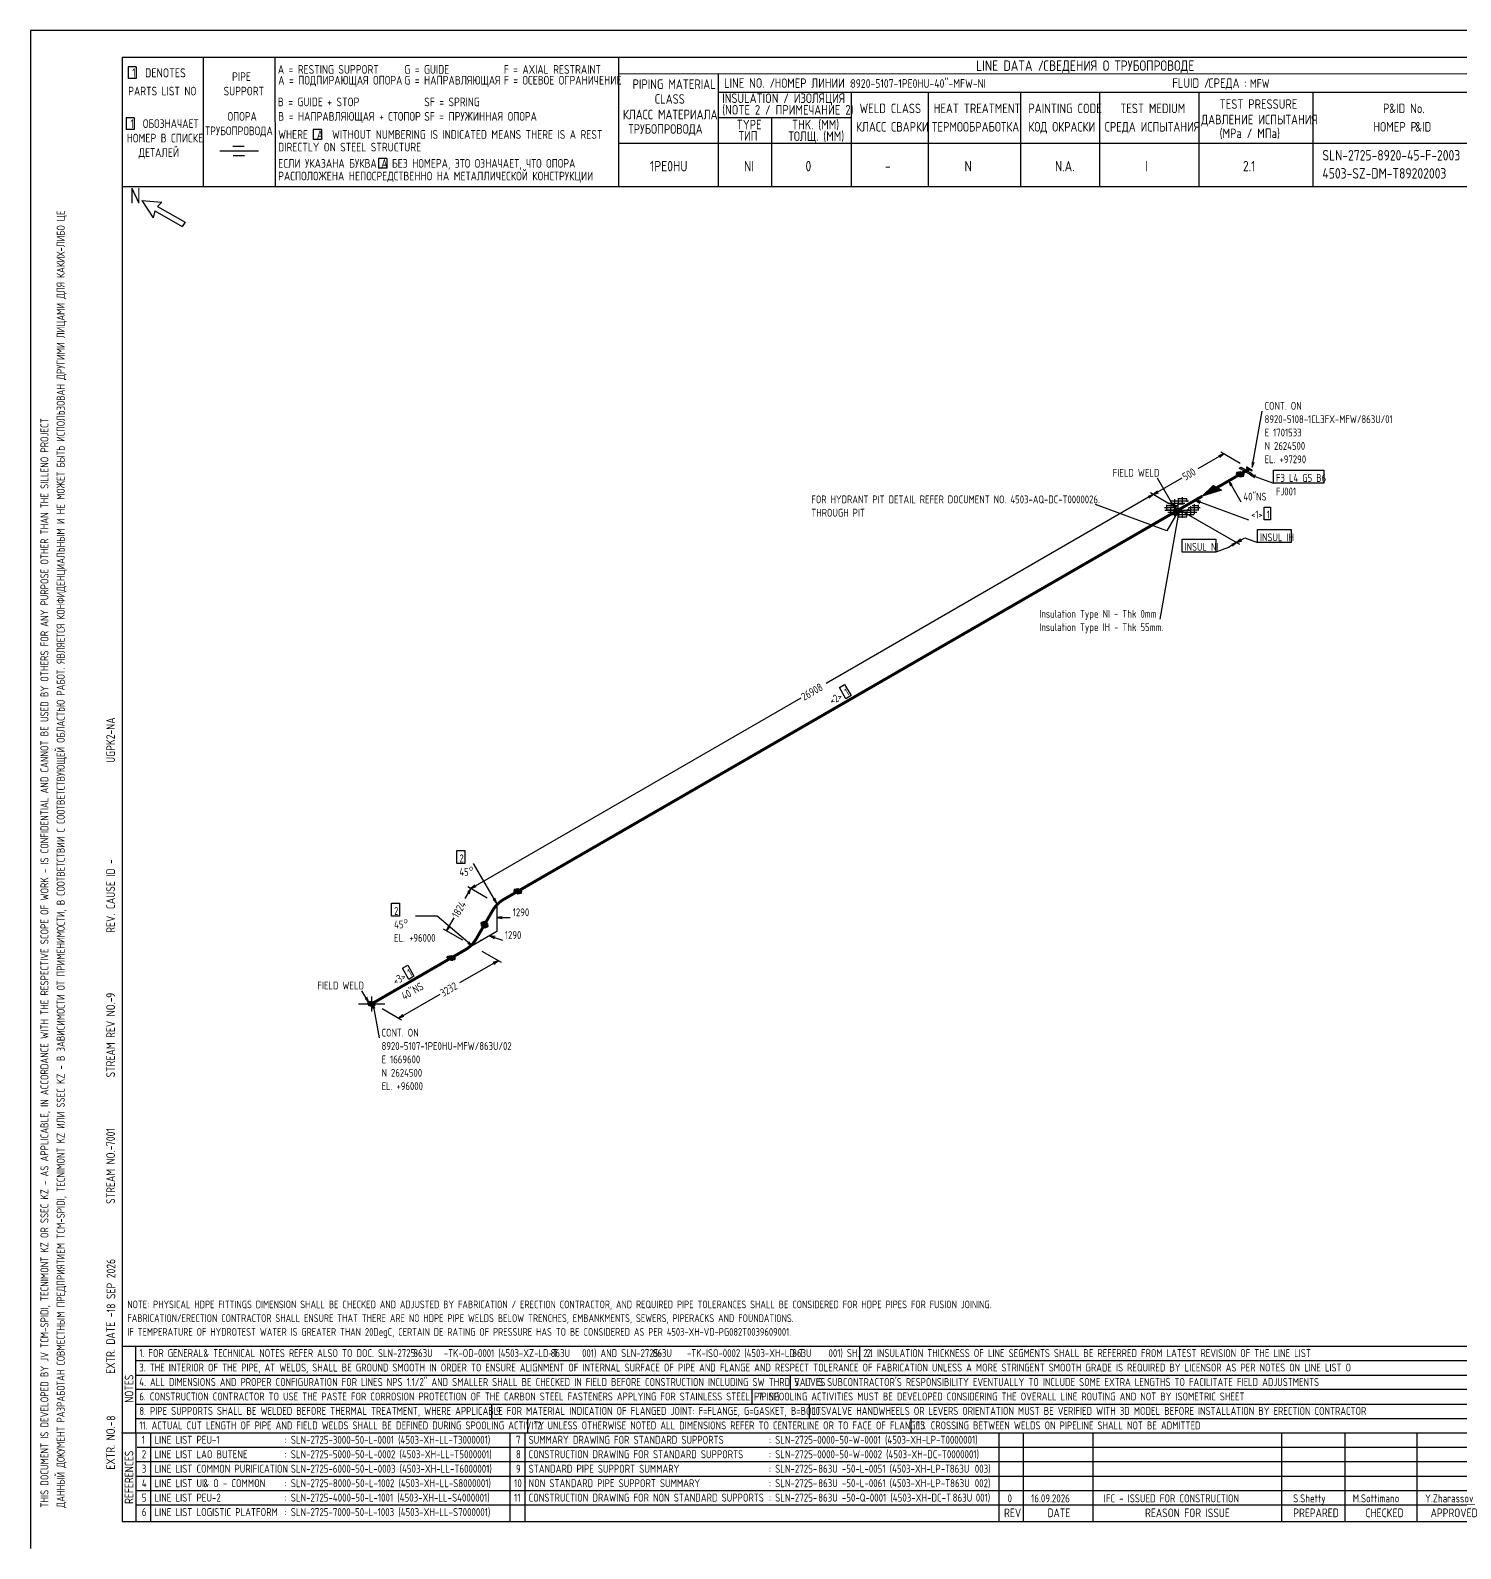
# Model space of a CAD drawing. Extents: x -1005 to 594, y -998 to 420.
# Drawn here: x 0 to 395.7, y 0 to 420 of the extents above; entities that cross this region are included whole.
import ezdxf

# ---------------------------------------------------------------- set-up
doc = ezdxf.new("R2010")
doc.units = 0
doc.styles.add('TTFN17', font='GOST type A')

msp = doc.modelspace()

# ---------------------------------------------------------------- linework, layer by layer
at = {"layer": 'GT_1', "flags": 128}
for points in [[(0, 420), (0, 0)], [(594, 420), (0, 420)], [(589.1, 412.5), (25.4, 412.5)], [(25.4, 412.5), (25.4, 7.5)], [(47.8, 412.5), (47.8, 376.7)], [(67.6, 412.5), (67.7, 376.7)], [(162.7, 412.5), (162.7, 376.7)], [(29.3, 409.9), (27.1, 409.9)], [(27.1, 409.9), (27.1, 406.7)], [(29.3, 409.9), (29.3, 406.7)], [(589.1, 408), (162.7, 407.9)], [(190.3, 407.8), (190.3, 376.7)], [(29.3, 406.7), (27.1, 406.7)], [(190.3, 402.9), (402.7, 402.9)], [(227.1, 402.9), (227.1, 376.7)], [(248.4, 402.9), (248.4, 376.8)], [(273.9, 402.9), (273.9, 376.7)], [(295.8, 402.9), (295.8, 376.7)], [(323.2, 402.9), (323.2, 376.7)], [(354.8, 402.9), (354.8, 376.8)], [(28.7, 395.8), (26.5, 395.8)], [(26.5, 395.8), (26.5, 392.6)], [(28.7, 395.8), (28.7, 392.6)], [(227.1, 395.8), (190.3, 395.8)], [(205, 395.8), (205, 376.7)], [(28.7, 392.6), (26.5, 392.6)], [(80.5, 392.6), (78.2, 392.6)], [(78.2, 392.6), (78.2, 389.8)], [(80.5, 392.6), (80.5, 389.8)], [(63.1, 386.6), (52.4, 386.6)], [(59.1, 387.9), (56, 387.9)], [(80.5, 389.8), (78.2, 389.8)], [(230.2, 388.7), (162.7, 388.7)], [(402.7, 388.7), (226.9, 388.7)], [(59.2, 385.3), (56.1, 385.3)], [(98.6, 384.6), (96.3, 384.6)], [(96.3, 384.6), (96.3, 381.9)], [(98.6, 384.6), (98.6, 381.9)], [(98.6, 381.9), (96.3, 381.9)], [(402.7, 376.7), (25.4, 376.7)], [(30.8, 372.9), (34, 368.1)], [(30.8, 372.9), (36.4, 372.5)], [(34.4, 370.1), (34, 368.1)], [(34.4, 370.1), (42, 365.7)], [(36.4, 372.5), (35.2, 371.3)], [(35.2, 371.3), (42.8, 366.9)], [(42.8, 366.9), (42, 365.7)], [(338.025, 299.15), (340.725, 314.675)], [(330.15, 302.825), (322.95, 298.7)], [(329.025, 301.85), (330.15, 302.825), (328.725, 302.3)], [(334.65, 300.2), (329.325, 303.275)], [(336.525, 298.25), (338.025, 297.35), (337.5, 297.05), (334.425, 298.85), (334.95, 299.15), (336.525, 298.25)], [(337.05, 298.85), (334.425, 297.275)], [(337.275, 298.7), (334.65, 297.2)], [(334.8, 297.05), (337.425, 298.625)], [(338.025, 298.25), (337.875, 298.175), (336.525, 299.15), (336.375, 299.075), (338.025, 298.25), (336.525, 299.15)], [(336.375, 299.075), (337.875, 298.175)], [(338.025, 300.65), (338.025, 299.15), (338.55, 300.575)], [(343.875, 298.325), (357.825, 298.325), (357.825, 294.725), (343.875, 294.725), (343.875, 298.325)], [(310.65, 291.575), (318.6, 296.225)], [(316.65, 287.675), (311.775, 296.15)], [(328.275, 293.525), (329.475, 292.85), (324.15, 291.125), (327.225, 294.125), (329.325, 292.925), (324.525, 291.35), (327.3, 294.05), (329.175, 293), (324.975, 291.575), (327.45, 293.975), (329.025, 293.075), (325.35, 291.875), (327.6, 293.9), (328.875, 293.225), (325.725, 292.025), (327.75, 293.825), (328.725, 293.3), (326.175, 292.325), (327.9, 293.75), (328.575, 293.375), (326.475, 292.475), (328.05, 293.675), (328.425, 293.45), (326.925, 292.775), (328.2, 293.6), (328.275, 293.525), (324.15, 291.125)], [(332.475, 294.275), (331.5, 295.4), (332.025, 293.975)], [(331.5, 295.4), (334.875, 289.55)], [(334.65, 296.525), (335.625, 296.675), (335.775, 297.2), (334.65, 297.875), (333.675, 297.725), (333.525, 297.2), (334.65, 296.525)], [(333.525, 297.2), (335.775, 297.2)], [(333.582, 297.4), (335.442, 297.4)], [(333.639, 297.6), (335.108, 297.6)], [(333.858, 297), (335.718, 297)], [(334.162, 297.8), (334.775, 297.8)], [(334.192, 296.8), (335.661, 296.8)], [(334.525, 296.6), (335.137, 296.6)], [(339, 296.825), (337.5, 297.05), (338.775, 296.3)], [(337.5, 297.05), (343.875, 294.725)], [(310.65, 291.575), (220.125, 239.3)], [(309.525, 290.6), (310.65, 291.575), (309.225, 291.05)], [(315.15, 288.95), (309.825, 292.025)], [(315.15, 288.95), (309.825, 292.025)], [(311.775, 292.55), (310.65, 291.575), (312.075, 292.1)], [(315.45, 289.85), (315.375, 286.175)], [(315.525, 289.85), (320.4, 289.85)], [(316.5, 290.3), (316.5, 285.65)], [(317.475, 290.525), (319.95, 290.525)], [(317.55, 290.525), (317.55, 288.8)], [(318.675, 290.825), (318.675, 289.025)], [(319.8, 290.525), (319.875, 289.55)], [(323.7, 289.775), (322.2, 290), (323.475, 289.25)], [(322.2, 290), (336.975, 284.6)], [(317.775, 287.45), (314.4, 281.6), (294.675, 288.8)], [(317.775, 287.45), (312.45, 257.15)], [(313.725, 287.975), (316.875, 287.975)], [(321.075, 287.225), (313.8, 287.225)], [(314.175, 288.575), (317.175, 288.575)], [(314.25, 288.725), (314.25, 287.225)], [(314.25, 287.375), (317.1, 287.375)], [(314.625, 289.25), (319.35, 289.25)], [(314.625, 286.7), (322.725, 286.7)], [(315.45, 286.1), (321.9, 286.1)], [(315.675, 288.8), (316.65, 287.675), (316.125, 289.1)], [(318.525, 287), (317.775, 286.625), (316.65, 286.85), (316.35, 287.45), (317.025, 287.9), (318.15, 287.675), (318.525, 287)], [(316.375, 287.4), (318.303, 287.4)], [(316.475, 287.2), (318.414, 287.2)], [(316.575, 287.6), (318.192, 287.6)], [(316.575, 287), (318.525, 287)], [(317.25, 286.025), (317.775, 287.45), (316.8, 286.325)], [(320.475, 288.125), (320.475, 288.125), (320.475, 287.825), (320.325, 287.45), (319.95, 287.3), (319.425, 287.075), (318.975, 287), (318.375, 287), (317.85, 287.075), (317.4, 287.225), (317.025, 287.525), (316.875, 287.825), (316.875, 288.2), (317.025, 288.425), (317.4, 288.725), (317.775, 288.95), (318.375, 289.025), (318.975, 289.025)], [(316.875, 287.8), (317.525, 287.8)], [(316.9, 286.8), (318.125, 286.8)], [(317.775, 285.95), (317.775, 287.45), (317.25, 286.025)], [(317.4, 289.325), (317.4, 285.125)], [(317.55, 287.15), (317.625, 285.425)], [(318.675, 286.925), (318.675, 285.125)], [(319.05, 286.7), (334.5, 277.85)], [(319.05, 286.7), (334.5, 277.85)], [(319.875, 287.15), (319.8, 285.5)], [(320.25, 287.375), (323.1, 287.375)], [(320.475, 287.975), (323.625, 287.975)], [(320.925, 288.35), (320.925, 285.65)], [(321.375, 288.575), (323.175, 288.575)], [(321.975, 288.95), (321.975, 286.175)], [(323.1, 288.725), (323.1, 287.225)], [(341.325, 288.125), (343.05, 288.125), (343.05, 284.6), (341.325, 284.6), (341.325, 288.125)], [(317.4, 285.425), (319.95, 285.425)], [(339.45, 281.9), (348.75, 281.9), (348.75, 278.3), (339.45, 278.3), (339.45, 281.9)], [(318.6, 279.275), (327.9, 279.275), (327.9, 275.675), (318.6, 275.675), (318.6, 279.275)], [(333.675, 278.3), (331.425, 276.95)], [(332.55, 277.325), (333.675, 278.3), (332.25, 277.775)], [(333.675, 278.3), (335.925, 279.575)], [(334.8, 279.275), (333.675, 278.3), (335.1, 278.825)], [(335.925, 279.575), (339.45, 278.3)], [(331.425, 276.95), (327.9, 275.675)], [(121.875, 182.6), (213.225, 235.325)], [(223.8, 238.175), (225.225, 239.075), (227.025, 236), (225.6, 235.1), (223.8, 238.175)], [(117.975, 193.1), (120.15, 193.1), (120.15, 189.5), (117.975, 189.5), (117.975, 193.1)], [(129, 178.475), (122.625, 189.5)], [(121.875, 182.6), (120.225, 179.825)], [(121.35, 181.175), (121.875, 182.6), (120.9, 181.475)], [(126.375, 179.975), (121.05, 183.05)], [(126.375, 179.975), (121.05, 183.05)], [(123, 183.575), (121.875, 182.6), (123.3, 183.125)], [(134.85, 181.175), (135.825, 181.325), (135.975, 181.85), (134.85, 182.525), (133.875, 182.375), (133.725, 181.85), (134.85, 181.175)], [(133.768, 182), (135.725, 182)], [(133.808, 181.8), (135.961, 181.8)], [(133.825, 182.2), (135.392, 182.2)], [(134.037, 182.4), (135.058, 182.4)], [(134.142, 181.6), (135.904, 181.6)], [(134.475, 181.4), (135.846, 181.4)], [(99.9, 178.55), (102.075, 178.55), (102.075, 174.95), (99.9, 174.95), (99.9, 178.55)], [(128.025, 179.6), (129, 178.475), (128.475, 179.9)], [(129, 178.475), (129, 170.675)], [(122.25, 166.775), (112.5, 174.95), (106.5, 174.95)], [(115.125, 170.9), (117.225, 174.5)], [(115.65, 172.325), (115.125, 170.9), (116.1, 172.025)], [(125.85, 171.725), (126.6, 172.1), (126.525, 172.85), (125.4, 173.525), (124.65, 173.15), (124.725, 172.4), (125.85, 171.725)], [(124.665, 173), (126.275, 173)], [(124.685, 172.8), (126.53, 172.8)], [(124.705, 172.6), (126.55, 172.6)], [(124.725, 172.4), (126.57, 172.4)], [(124.75, 173.2), (125.942, 173.2)], [(129, 175.85), (129, 174.725)], [(130.5, 174.8), (129, 174.575), (130.5, 174.35)], [(129, 174.575), (132.75, 174.575)], [(129, 173.6), (129, 170.675)], [(119.625, 168.275), (114.3, 171.35)], [(129, 170.675), (122.25, 166.775)], [(124.5, 168.425), (124.5, 168.05)], [(125.058, 172.2), (126.59, 172.2)], [(125.392, 172), (126.4, 172)], [(128.55, 169.325), (127.05, 169.55), (128.325, 168.8)], [(127.05, 169.55), (130.575, 168.275)], [(115.275, 163.4), (115.425, 163.925), (116.4, 164.075), (117.525, 163.4), (117.375, 162.875), (116.4, 162.725), (115.275, 163.4)], [(115.389, 163.8), (116.858, 163.8)], [(115.912, 164), (116.525, 164)], [(120.975, 167.525), (122.25, 166.775), (121.275, 167.9)], [(124.875, 165.275), (130.2, 162.2)], [(102.9, 160.55), (104.4, 161.45), (106.125, 158.375), (104.7, 157.475), (102.9, 160.55)], [(115.275, 163.4), (117.525, 163.4)], [(115.332, 163.6), (117.192, 163.6)], [(115.608, 163.2), (117.468, 163.2)], [(115.942, 163), (117.411, 163)], [(116.275, 162.8), (116.887, 162.8)], [(129.375, 162.65), (118.725, 156.5)], [(128.25, 161.675), (129.375, 162.65), (127.95, 162.125)], [(93.6, 151.1), (91.725, 154.325)], [(92.625, 152.225), (93.6, 151.1), (93.075, 152.525)], [(93.975, 151.325), (93.3, 150.875), (93.6, 150.275), (94.725, 150.05), (95.475, 150.425), (95.1, 151.1), (93.975, 151.325)], [(94.35, 152.75), (94.35, 148.55)], [(101.85, 146.75), (113.325, 153.35)], [(98.025, 150.65), (90.75, 150.65)], [(93.338, 150.8), (95.267, 150.8)], [(93.438, 150.6), (95.378, 150.6)], [(93.487, 151), (95.156, 151)], [(93.537, 150.4), (95.425, 150.4)], [(93.787, 151.2), (94.6, 151.2)], [(93.975, 150.2), (95.025, 150.2)], [(95.25, 149.45), (94.725, 150.875), (94.725, 149.375)], [(94.725, 150.875), (96.45, 141.275)], [(97.35, 149.375), (102.675, 146.3)], [(102.975, 147.725), (101.85, 146.75), (103.275, 147.275)], [(25.3, 56), (402.7, 56)], [(29.1, 56), (29.2, 7.5)], [(229.4, 56), (229.4, 52)], [(29.1, 52), (402.7, 52)], [(29.1, 48), (402.7, 48)], [(210.2, 48), (210.2, 44)], [(402.7, 44), (29.1, 44)], [(199.6, 44), (199.6, 40)], [(29.2, 40), (402.7, 40)], [(127.6, 40), (127.6, 36)], [(215.4, 40), (215.4, 36)], [(29.1, 36), (402.7, 36)], [(137.5, 36), (137.5, 32)], [(243.6, 36), (243.6, 32)], [(25.2, 32), (402.7, 32)], [(33.2, 32), (33.2, 7.6)], [(132.6, 32), (132.6, 7.6)], [(136.8, 32), (136.8, 7.6)], [(267.9, 32), (267.9, 7.5)], [(274.6, 32), (274.6, 7.5)], [(293.9, 32), (293.9, 7.5)], [(346.1, 32), (346.1, 7.5)], [(363.6, 32), (363.6, 7.5)], [(383.5, 32), (383.5, 7.5)], [(402.7, 28), (29.5, 28)], [(402.7, 24), (29.1, 24)], [(402.7, 20), (29.1, 20)], [(402.7, 16), (29.1, 16)], [(402.7, 12), (29.2, 12)], [(25.4, 7.5), (589.1, 7.5)], [(0, 0), (0, 0)]]:
    msp.add_lwpolyline(points, dxfattribs=at)
at = {"layer": 'GT_1', "const_width": 0.8, "flags": 128}
for points in [[(334.65, 297.2), (328.275, 293.525)], [(324.15, 291.125), (317.775, 287.45)], [(317.775, 287.45), (134.85, 181.85)], [(134.85, 181.85), (130.95, 179.6)], [(127.875, 176.525), (125.625, 172.625)], [(125.625, 172.625), (123.375, 168.725)], [(116.4, 163.4), (94.725, 150.875)], [(120.3, 165.65), (116.4, 163.4)]]:
    msp.add_lwpolyline(points, dxfattribs=at)
for points in [[(130.95, 179.6, 0.13166), (127.875, 176.525)], [(123.375, 168.725, -0.13166), (120.3, 165.65)]]:
    msp.add_lwpolyline(points, format="xyb", dxfattribs=at)

# ---------------------------------------------------------------- texts
at = {"layer": 'GT_1', "style": 'TTFN17'}
for s, height, p in [('LINE DATA /', 2.8875, (261.633, 408.8)), ('СВЕДЕНИЯ О ТРУБОПРОВОДЕ', 2.8875, (280.233, 408.8)), (' 1  DENOTES', 2.5025, (26.875, 407)), (' PIPE', 2.4062, (54.561, 406)), ('A = RESTING SUPPORT', 2.40625, (68.461, 408)), ('A = ПОДПИРАЮЩАЯ ОПОРА', 2.40625, (68.561, 405)), ('G = GUIDE', 2.4062, (103.461, 408)), ('G = НАПРАВЛЯЮЩАЯ', 2.40625, (103.461, 405)), ('F = AXIAL RESTRAINT', 2.40625, (130.961, 408)), ('F = ОСЕВОЕ ОГРАНИЧЕНИЕ', 2.40625, (130.961, 405)), ('PARTS LIST NO', 2.40625, (27.061, 402)), ('SUPPORT', 2.4062, (53.461, 402)), ('PIPING MATERIAL', 2.64687, (166.597, 403.8)), ('LINE NO. /', 2.6469, (191.897, 404.1)), ('НОМЕР ЛИНИИ :', 2.59875, (205.89, 404.1)), ('8920-5107-1PE0HU-40"-MFW-NI', 2.40625, (226.861, 404.1)), ('FLUID /', 2.6469, (315.897, 404.1)), ('СРЕДА :', 2.6469, (325.897, 404.1)), ('MFW', 2.4062, (337.361, 404.1)), ('B = GUIDE + STOP', 2.40625, (68.461, 399)), ('SF = SPRING', 2.40625, (108.961, 399)), ('CLASS', 2.6469, (172.697, 399.7)), ('(NOTE 2 / ПРИМЕЧАНИЕ 2)', 2.64687, (191.397, 396.7)), ('INSULATION / ИЗОЛЯЦИЯ', 2.64687, (191.397, 399.9)), ('WELD CLASS', 2.6469, (229.397, 397.1)), ('HEAT TREATMENT', 2.64687, (249.897, 397.1)), ('PAINTING CODE', 2.64687, (276.097, 397.1)), ('TEST MEDIUM', 2.64687, (301.497, 397.1)), ('TEST PRESSURE', 2.64687, (328.997, 398.3)), ('P', 2.647, (374.197, 397.1)), ('&ID No.', 2.6469, (375.908, 397.1)), (' 1  ОБОЗНАЧАЕТ', 2.40625, (26.461, 393)), ('ОПОРА', 2.4062, (54.561, 395)), ('B = НАПРАВЛЯЮЩАЯ + СТОПОР', 2.40625, (68.561, 395)), ('SF = ПРУЖИННАЯ ОПОРА', 2.40625, (108.961, 395)), ('КЛАСС МАТЕРИАЛА', 2.64687, (163.897, 395.4)), ('TYPE', 2.6469, (195.397, 392.6)), ('THK. (MM)', 2.6469, (210.697, 392.6)), ('ДАВЛЕНИЕ ИСПЫТАНИЯ', 2.64687, (323.897, 394)), ('НОМЕР В СПИСКЕ', 2.40625, (26.661, 389)), ('ТРУБОПРОВОДА', 2.40625, (48.361, 391)), ('WHERE  A  WITHOUT NUMBERING IS INDICATED MEANS THERE IS A REST', 2.40625, (68.561, 390)), ('ТРУБОПРОВОДА', 2.64687, (165.397, 391.4)), ('ТИП', 2.6469, (195.897, 389.5)), ('ТОЛЩ. (ММ)', 2.6469, (209.697, 389.4)), ('КЛАСС СВАРКИ', 2.64687, (228.397, 392)), ('ТЕРМООБРАБОТКА', 2.64687, (249.397, 392)), ('КОД ОКРАСКИ', 2.64687, (276.097, 392)), ('СРЕДА ИСПЫТАНИЯ', 2.64687, (297.197, 392)), ('(MPa / МПа)', 2.64687, (328.997, 390.2)), ('НОМЕР P', 2.6469, (371.497, 392)), ('&ID', 2.6469, (383.097, 392)), ('ДЕТАЛЕЙ', 2.4062, (29.961, 385)), ('DIRECTLY ON STEEL STRUCTURE', 2.40625, (68.561, 386.5)), ('SLN-2725-8920-45-F-2003', 2.8875, (357.433, 384)), ('ЕСЛИ УКАЗАНА БУКВА A БЕЗ НОМЕРА, ЭТО ОЗНАЧАЕТ, ЧТО ОПОРА', 2.40625, (68.561, 382)), ('1PE0HU', 2.8875, (171.433, 381)), ('NI', 2.8875, (197.433, 381)), ('0', 2.888, (214.433, 381)), ('-', 2.888, (236.433, 381)), ('N', 2.888, (258.433, 381)), ('N.A.', 2.8875, (283.433, 381)), ('I', 2.888, (308.433, 381)), ('2.1', 2.8875, (335.433, 381)), ('РАСПОЛОЖЕНА НЕПОСРЕДСТВЕННО НА МЕТАЛЛИЧЕСКОЙ КОНСТРУКЦИИ', 2.40625, (68.561, 378.5)), ('4503-SZ-DM-T89202003', 2.8875, (357.433, 379)), ('N', 4.331, (27.55, 372.1)), ('CONT. ON', 2.1656, (341.425, 315.05)), ('8920-5108-1CL3FX-MFW/863U/01', 2.16562, (341.425, 311.353)), ('E 1701533', 2.1656, (341.425, 307.655)), ('N 2624500', 2.1656, (341.425, 303.958)), ('EL. +97290', 2.1656, (341.425, 300.26)), ('FIELD WELD', 2.1656, (299.432, 296.525)), ('F3 L4 G5 B6', 2.16562, (344.575, 295.1)), ('FOR HYDRANT PIT DETAIL REFER DOCUMENT NO. 4503-AQ-DC-T0000026.', 2.16562, (216.048, 289.175)), ('40"NS', 2.1656, (335.575, 289.925)), ('FJ001', 2.1656, (344.575, 291.35)), ('THROUGH PIT', 2.16562, (216.048, 285.478)), ('<1>', 2.1656, (337.675, 284.975)), ('1', 2.166, (342.033, 284.975)), ('INSUL NI', 2.1656, (319.294, 276.05)), ('INSUL IH', 2.1656, (340.15, 278.675)), ('Insulation Type NI - Thk 0mm', 2.16562, (279.097, 257.525)), ('Insulation Type IH - Thk 55mm.', 2.16562, (279.097, 253.828)), ('2', 2.166, (118.684, 189.875)), ('45', 2.1656, (118.684, 186.125)), ('o', 1.624, (121.33, 187.531)), ('2', 2.166, (100.626, 175.325)), ('1290', 2.1656, (133.45, 174.95)), ('45', 2.1656, (100.626, 171.575)), ('o', 1.624, (103.272, 172.981)), ('EL. +96000', 2.1656, (100.626, 167.878)), ('1290', 2.1656, (131.275, 168.65)), ('FIELD WELD', 2.1656, (79.382, 154.7)), ('CONT. ON', 2.1656, (97.15, 141.65)), ('8920-5107-1PE0HU-MFW/863U/02', 2.16562, (97.15, 137.953)), ('E 1669600', 2.1656, (97.15, 134.255)), ('N 2624500', 2.1656, (97.15, 130.558)), ('EL. +96000', 2.1656, (97.15, 126.86)), ('NOTE: PHYSICAL HDPE FITTINGS DIMENSION SHALL BE CHECKED AND ADJUSTED BY FABRICATION / ERECTION CONTRACTOR, AND REQUIRED PIPE TOLERANCES SHALL BE CONSIDERED FOR HDPE PIPES FOR FUSION JOINING.', 2.1175, (26.818, 66.5)), ('FABRICATION/ERECTION CONTRACTOR SHALL ENSURE THAT THERE ARE NO HDPE PIPE WELDS BELOW TRENCHES, EMBANKMENTS, SEWERS, PIPERACKS AND FOUNDATIONS.', 2.1175, (26.818, 62.7)), ('IF TEMPERATURE OF HYDROTEST WATER IS GREATER THAN 20DegC, CERTAIN DE RATING OF PRESSURE HAS TO BE CONSIDERED AS PER 4503-XH-VD-PG082T0039609001.', 2.1175, (26.818, 58.9)), ('1. FOR GENERAL', 2.18487, (30.128, 53)), ('& TECHNICAL NOTES REFER ALSO TO DOC. SLN-2725-      -TK-OD-0001 (4503-XZ-LD-T      001) AND SLN-2725-      -TK-ISO-0002 (4503-XH-LD-T      001) SH. 2.1', 2.18487, (47.868, 53)), ('863U', 2.1849, (105.928, 53)), ('863U', 2.1849, (143.928, 53)), ('863U', 2.1849, (172.128, 53)), ('863U', 2.1849, (210.728, 53)), ('2. INSULATION THICKNESS OF LINE SEGMENTS SHALL BE REFERRED FROM LATEST REVISION OF THE LINE LIST', 2.18487, (231.328, 53)), ('3. THE INTERIOR OF THE PIPE, AT WELDS, SHALL BE GROUND SMOOTH IN ORDER TO ENSURE ALIGNMENT OF INTERNAL SURFACE OF PIPE AND FLANGE AND RESPECT TOLERANCE OF FABRICATION UNLESS A MORE STRINGENT SMOOTH GRADE IS REQUIRED BY LICENSOR AS PER NOTES ON LINE LIST O', 2.18487, (30.128, 49)), ('4. ALL DIMENSIONS AND PROPER CONFIGURATION FOR LINES NPS 1.1/2" AND SMALLER SHALL BE CHECKED IN FIELD BEFORE CONSTRUCTION INCLUDING SW THRD VALVES', 2.18487, (30.128, 45)), ("5. IT IS SUBCONTRACTOR'S RESPONSIBILITY EVENTUALLY TO INCLUDE SOME EXTRA LENGTHS TO FACILITATE FIELD ADJUSTMENTS", 2.18487, (211.328, 45)), ('6. CONSTRUCTION CONTRACTOR TO USE THE PASTE FOR CORROSION PROTECTION OF THE CARBON STEEL FASTENERS APPLYING FOR STAINLESS STEEL PIPING', 2.18487, (30.128, 41)), ('7. SPOOLING ACTIVITIES MUST BE DEVELOPED CONSIDERING THE OVERALL LINE ROUTING AND NOT BY ISOMETRIC SHEET', 2.18487, (201.328, 41)), ('8. PIPE SUPPORTS SHALL BE WELDED BEFORE THERMAL TREATMENT, WHERE APPLICABLE', 2.18487, (30.128, 37)), ('9. FOR MATERIAL INDICATION OF FLANGED JOINT: F=FLANGE, G=GASKET, B=BOLTS', 2.18487, (128.828, 37)), ('10. VALVE HANDWHEELS OR LEVERS ORIENTATION MUST BE VERIFIED WITH 3D MODEL BEFORE INSTALLATION BY ERECTION CONTRACTOR', 2.18487, (216.328, 37)), ('11. ACTUAL CUT LENGTH OF PIPE AND FIELD WELDS SHALL BE DEFINED DURING SPOOLING ACTIVITY', 2.18487, (30.128, 33)), ('12. UNLESS OTHERWISE NOTED ALL DIMENSIONS REFER TO CENTERLINE OR TO FACE OF FLANGES', 2.18487, (139.328, 33)), ('13. CROSSING BETWEEN WELDS ON PIPELINE SHALL NOT BE ADMITTED', 2.18487, (245.328, 33)), ('1', 2.214, (30.832, 29)), ('LINE LIST PEU-1', 2.21375, (34.332, 29)), (': SLN-2725-3000-50-L-0001 (4503-XH-LL-T3000001)', 2.21375, (70.332, 29)), ('7', 2.214, (134.332, 29)), ('SUMMARY DRAWING FOR STANDARD SUPPORTS', 2.21375, (137.832, 29)), (': SLN-2725-0000-50-W-0001 (4503-XH-LP-T0000001)', 2.21375, (204.332, 29)), ('2', 2.214, (30.832, 25)), ('LINE LIST LAO BUTENE', 2.21375, (34.332, 25)), (': SLN-2725-5000-50-L-0002 (4503-XH-LL-T5000001)', 2.21375, (70.332, 25)), ('8', 2.214, (134.332, 25)), ('CONSTRUCTION DRAWING FOR STANDARD SUPPORTS', 2.21375, (137.832, 25)), (': SLN-2725-0000-50-W-0002 (4503-XH-DC-T0000001)', 2.21375, (204.332, 25)), ('3', 2.214, (30.832, 21)), ('LINE LIST COMMON PURIFICATION', 2.21375, (34.332, 21)), (': SLN-2725-6000-50-L-0003 (4503-XH-LL-T6000001)', 2.21375, (70.332, 21)), ('9', 2.214, (134.332, 21)), ('STANDARD PIPE SUPPORT SUMMARY', 2.21375, (137.832, 21)), (': SLN-2725-      -50-L-0051 (4503-XH-LP-T      003)', 2.21375, (204.332, 21)), ('863U', 2.2138, (217.932, 21)), ('863U', 2.2138, (254.332, 21)), ('4', 2.214, (30.832, 17)), ('LINE LIST UI', 2.21375, (34.332, 17)), ('& O - COMMON', 2.21375, (47.849, 17)), (': SLN-2725-8000-50-L-1002 (4503-XH-LL-S8000001)', 2.21375, (70.332, 17)), ('10', 2.2138, (133.832, 17)), ('NON STANDARD PIPE SUPPORT SUMMARY', 2.21375, (137.832, 17)), (': SLN-2725-      -50-L-0061 (4503-XH-LP-T      002)', 2.21375, (204.332, 17)), ('863U', 2.2138, (217.932, 17)), ('863U', 2.2138, (254.432, 17)), ('5', 2.214, (30.832, 13)), ('LINE LIST PEU-2', 2.21375, (34.332, 13)), (': SLN-2725-4000-50-L-1001 (4503-XH-LL-S4000001)', 2.21375, (70.332, 13)), ('11', 2.2138, (133.832, 13)), ('CONSTRUCTION DRAWING FOR NON STANDARD SUPPORTS', 2.21375, (137.832, 13)), (': SLN-2725-      -50-Q-0001 (4503-XH-DC-T      001)', 2.21375, (204.332, 13)), ('863U', 2.2138, (217.932, 13)), ('863U', 2.2138, (255.132, 13)), ('0', 2.214, (270.332, 12.8)), ('16.09.2026', 2.2138, (276.832, 12.8)), ('IFC - ISSUED FOR CONSTRUCTION', 2.21375, (296.932, 12.8)), ('S.Shetty', 2.2138, (349.332, 12.8)), ('M.Sottimano', 2.21375, (365.832, 12.8)), ('Y.Zharassov', 2.21375, (385.832, 12.8)), ('6', 2.214, (30.832, 9)), ('LINE LIST LOGISTIC PLATFORM', 2.21375, (34.332, 9)), (': SLN-2725-7000-50-L-1003 (4503-XH-LL-S7000001)', 2.21375, (70.332, 9)), ('REV', 2.4062, (269.361, 8.7)), ('DATE', 2.4062, (281.361, 8.7)), ('REASON FOR ISSUE', 2.40625, (308.361, 8.7)), ('PREPARED', 2.4062, (349.361, 8.7)), ('CHECKED', 2.4062, (369.361, 8.7)), ('APPROVED', 2.4062, (387.361, 8.7))]:
    msp.add_text(s, height=height, dxfattribs=at).set_placement(p)
for s, height, rotation, p in [('ДАННЫЙ ДОКУМЕНТ РАЗРАБОТАН СОВМЕСТНЫМ ПРЕДПРИЯТИЕМ TCM-SPIDI, TECNIMONT KZ ИЛИ SSEC KZ - В ЗАВИСИМОСТИ ОТ ПРИМЕНИМОСТИ, В СООТВЕТСТВИИ С СООТВЕТСТВУЮЩЕЙ ОБЛАСТЬЮ РАБОТ. ЯВЛЯЕТСЯ КОНФИДЕНЦИАЛЬНЫМ И НЕ МОЖЕТ БЫТЬ ИСПОЛЬЗОВАН ДРУГИМИ ЛИЦАМИ ДЛЯ КАКИХ-ЛИБО ЦЕ', 2.21375, 90, (9.5, 11.332)), ('THIS DOCUMENT IS DEVELOPED BY JV TCM-SPIDI, TECNIMONT KZ OR SSEC KZ - AS APPLICABLE, IN ACCORDANCE WITH THE RESPECTIVE SCOPE OF WORK - IS CONFIDENTIAL AND CANNOT BE USED BY OTHERS FOR ANY PURPOSE OTHER THAN THE SILLENO PROJECT', 2.21375, 90, (5, 11.332)), ('500', 2.1656, 30, (319.472, 295.377)), ('26908', 2.1656, 30, (214.055, 234.525)), ('<2>', 2.1656, 30, (221.818, 233.376)), ('1', 2.166, 30, (225.996, 235.788)), ('UGPK2-NA', 2.4062, 90, (23.4, 217.361)), ('REV. CAUSE ID -', 2.40625, 90, (23.4, 170.361)), ('1824', 2.1656, 60, (118.333, 174.246)), ('1', 2.166, 30, (105.112, 158.161)), ('<3>', 2.1656, 30, (101.068, 155.826)), ('40"NS', 2.1656, 30, (103.452, 151.697)), ('3232', 2.1656, 30, (114.185, 152.566)), ('STREAM REV NO.-', 2.40625, 90, (23.4, 130.361)), ('9', 2.406, 90, (23.4, 152.361)), ('7001', 2.4062, 90, (23.4, 111.361)), ('STREAM NO.-', 2.40625, 90, (23.4, 95.361)), ('18 SEP 2026', 2.40625, 90, (23.5, 65.361)), ('EXTR. DATE -', 2.40625, 90, (23.4, 48.361)), ('NOTES', 2.4062, 90, (28.5, 40.361)), ('EXTR. NO.-', 2.4062, 90, (23.4, 21.861)), ('8', 2.406, 90, (23.5, 35.361)), ('REFERENCES', 2.4062, 90, (28.5, 12.361))]:
    msp.add_text(s, height=height, rotation=rotation, dxfattribs=at).set_placement(p)

doc.saveas('drawing.dxf')
